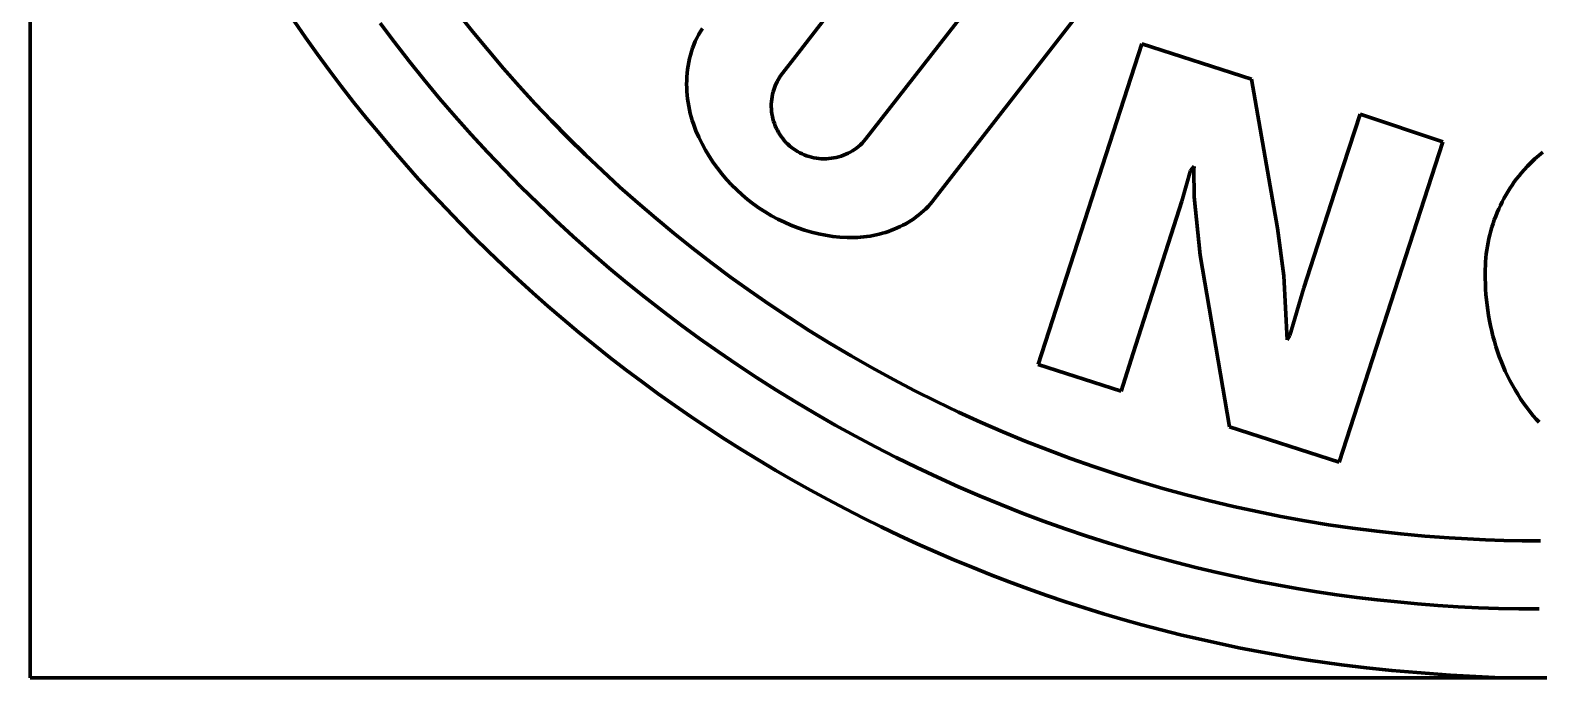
# Model space of a CAD drawing. Header units: millimetres. Extents: x 0 to 13.9, y 0 to 13.9.
# Drawn here: x 0 to 6.94, y 0 to 2.98 of the extents above; entities that cross this region are included whole.
import ezdxf

# ---------------------------------------------------------------- set-up
doc = ezdxf.new("R2010")
doc.units = ezdxf.units.MM
for name, color, linetype, lineweight in [('color#0059a5ff', 7, 'CONTINUOUS', 100), ('color#db0042ff', 7, 'CONTINUOUS', 100), ('color#ffffffff', 7, 'CONTINUOUS', 100)]:
    doc.layers.add(name, color=color, linetype=linetype, lineweight=lineweight)

msp = doc.modelspace()

# ---------------------------------------------------------------- linework, layer by layer
at = {"layer": 'color#0059a5ff'}
for p, q in [((1.2664, 2.9461), (1.1983, 3.0442)), ((1.6094, 3.0119), (1.6757, 2.9235)), ((1.3203, 2.8707), (1.2664, 2.9461)), ((1.6757, 2.9235), (1.7435, 2.8363)), ((1.3752, 2.796), (1.3203, 2.8707)), ((1.4311, 2.722), (1.3752, 2.796)), ((1.7435, 2.8363), (1.8127, 2.7502)), ((1.4879, 2.6488), (1.4311, 2.722)), ((1.8127, 2.7502), (1.8833, 2.6653)), ((1.5458, 2.5764), (1.4879, 2.6488)), ((1.8833, 2.6653), (1.9553, 2.5816)), ((1.6046, 2.5048), (1.5458, 2.5764)), ((1.9553, 2.5816), (2.0287, 2.499)), ((1.6644, 2.4339), (1.6046, 2.5048)), ((2.0287, 2.499), (2.1035, 2.4177)), ((1.7251, 2.3639), (1.6644, 2.4339)), ((1.7867, 2.2946), (1.7251, 2.3639)), ((2.1035, 2.4177), (2.1796, 2.3377)), ((1.8493, 2.2262), (1.7867, 2.2946)), ((2.1796, 2.3377), (2.257, 2.2589)), ((1.9127, 2.1587), (1.8493, 2.2262)), ((2.257, 2.2589), (2.3358, 2.1814)), ((1.9771, 2.092), (1.9127, 2.1587)), ((2.3358, 2.1814), (2.4158, 2.1053)), ((2.0423, 2.0261), (1.9771, 2.092)), ((2.4158, 2.1053), (2.4971, 2.0305)), ((2.1084, 1.9611), (2.0423, 2.0261)), ((2.4971, 2.0305), (2.5796, 1.9571)), ((2.1753, 1.897), (2.1084, 1.9611)), ((2.5796, 1.9571), (2.6633, 1.8851)), ((2.2431, 1.8338), (2.1753, 1.897)), ((2.6633, 1.8851), (2.7444, 1.8174)), ((2.3117, 1.7715), (2.2431, 1.8338)), ((2.7444, 1.8174), (2.8266, 1.751)), ((2.3812, 1.7101), (2.3117, 1.7715)), ((2.8266, 1.751), (2.9099, 1.6859)), ((2.4514, 1.6496), (2.3812, 1.7101)), ((2.9099, 1.6859), (2.9942, 1.6222)), ((2.5225, 1.5901), (2.4514, 1.6496)), ((2.9942, 1.6222), (3.0795, 1.5599)), ((2.5943, 1.5315), (2.5225, 1.5901)), ((2.6669, 1.4739), (2.5943, 1.5315)), ((3.0795, 1.5599), (3.1657, 1.4989)), ((2.7402, 1.4172), (2.6669, 1.4739)), ((3.1657, 1.4989), (3.253, 1.4394)), ((2.8143, 1.3615), (2.7402, 1.4172)), ((3.253, 1.4394), (3.3412, 1.3812)), ((2.8892, 1.3068), (2.8143, 1.3615)), ((3.3412, 1.3812), (3.4303, 1.3244)), ((3.4303, 1.3244), (3.5203, 1.2691)), ((2.9647, 1.2531), (2.8892, 1.3068)), ((3.041, 1.2004), (2.9647, 1.2531)), ((3.5203, 1.2691), (3.6111, 1.2152)), ((3.118, 1.1488), (3.041, 1.2004)), ((3.6111, 1.2152), (3.7028, 1.1627)), ((3.1956, 1.0981), (3.118, 1.1488)), ((3.7028, 1.1627), (3.7954, 1.1117)), ((3.7954, 1.1117), (3.8887, 1.0622)), ((3.273, 1.0491), (3.1956, 1.0981)), ((3.3511, 1.0011), (3.273, 1.0491)), ((3.8887, 1.0622), (3.9828, 1.0142)), ((3.4298, 0.9542), (3.3511, 1.0011)), ((3.9828, 1.0142), (4.0777, 0.9677)), ((3.5091, 0.9083), (3.4298, 0.9542)), ((3.589, 0.8634), (3.5091, 0.9083)), ((4.0777, 0.9677), (4.1732, 0.9227)), ((4.1732, 0.9227), (4.2695, 0.8793)), ((3.6695, 0.8196), (3.589, 0.8634)), ((4.2695, 0.8793), (4.3665, 0.8373)), ((4.3665, 0.8373), (4.4641, 0.797)), ((3.7506, 0.7769), (3.6695, 0.8196)), ((3.8322, 0.7352), (3.7506, 0.7769)), ((4.4641, 0.797), (4.5624, 0.7582)), ((3.9144, 0.6947), (3.8322, 0.7352)), ((3.9971, 0.6552), (3.9144, 0.6947)), ((4.5624, 0.7582), (4.6612, 0.7209)), ((4.6612, 0.7209), (4.7607, 0.6853)), ((4.0803, 0.6168), (3.9971, 0.6552)), ((4.7607, 0.6853), (4.8607, 0.6513)), ((4.8607, 0.6513), (4.9613, 0.6189)), ((4.1641, 0.5795), (4.0803, 0.6168)), ((4.2483, 0.5433), (4.1641, 0.5795)), ((4.9613, 0.6189), (5.0623, 0.5881)), ((5.0623, 0.5881), (5.1639, 0.559)), ((5.1639, 0.559), (5.2659, 0.5315)), ((4.3329, 0.5083), (4.2483, 0.5433)), ((4.418, 0.4743), (4.3329, 0.5083)), ((5.2659, 0.5315), (5.3684, 0.5057)), ((5.3684, 0.5057), (5.4593, 0.4842)), ((4.5036, 0.4415), (4.418, 0.4743)), ((4.5896, 0.4098), (4.5036, 0.4415)), ((5.4593, 0.4842), (5.5505, 0.464)), ((5.5505, 0.464), (5.6419, 0.445)), ((5.6419, 0.445), (5.7337, 0.4274)), ((5.7337, 0.4274), (5.8256, 0.4111)), ((4.676, 0.3793), (4.5896, 0.4098)), ((4.7628, 0.35), (4.676, 0.3793)), ((4.85, 0.3217), (4.7628, 0.35)), ((5.8256, 0.4111), (5.9178, 0.396)), ((5.9178, 0.396), (6.0102, 0.3823)), ((6.0102, 0.3823), (6.1028, 0.3699)), ((6.1028, 0.3699), (6.1955, 0.3588)), ((6.1955, 0.3588), (6.2884, 0.3489)), ((6.2884, 0.3489), (6.3814, 0.3404)), ((4.9376, 0.2947), (4.85, 0.3217)), ((5.0255, 0.2688), (4.9376, 0.2947)), ((6.3814, 0.3404), (6.4745, 0.3332)), ((6.4745, 0.3332), (6.5678, 0.3273)), ((6.5678, 0.3273), (6.6611, 0.3227)), ((6.6611, 0.3227), (6.7544, 0.3194)), ((6.7544, 0.3194), (6.8478, 0.3174)), ((6.8478, 0.3174), (6.9412, 0.3167)), ((5.1137, 0.2441), (5.0255, 0.2688)), ((5.2023, 0.2206), (5.1137, 0.2441)), ((5.2912, 0.1983), (5.2023, 0.2206)), ((5.3803, 0.1772), (5.2912, 0.1983)), ((5.4698, 0.1573), (5.3803, 0.1772)), ((5.5595, 0.1386), (5.4698, 0.1573)), ((5.6495, 0.1212), (5.5595, 0.1386)), ((5.7257, 0.1069), (5.6495, 0.1212)), ((5.802, 0.0936), (5.7257, 0.1069)), ((5.8785, 0.0814), (5.802, 0.0936)), ((5.9552, 0.0702), (5.8785, 0.0814)), ((6.032, 0.0599), (5.9552, 0.0702)), ((6.1473, 0.0461), (6.032, 0.0599)), ((6.2629, 0.0342), (6.1473, 0.0461)), ((6.3787, 0.024), (6.2629, 0.0342)), ((6.5332, 0.0126), (6.3787, 0.024)), ((6.7652, 0), (6.5332, 0.0126)), ((7.1197, 0), (6.7652, 0))]:
    msp.add_line(p, q, dxfattribs=at)
at = {"layer": 'color#db0042ff'}
for p, q in [((3.532, 2.8741), (4.0921, 3.5948)), ((4.4782, 3.2927), (3.8424, 2.4771)), ((2.0365, 2.971), (1.9684, 3.0565)), ((3.0919, 2.9871), (3.0828, 2.9727)), ((4.1581, 2.2015), (4.8074, 3.0374)), ((2.1061, 2.8867), (2.0365, 2.971)), ((3.0593, 2.9279), (3.0528, 2.9124)), ((3.0665, 2.9431), (3.0593, 2.9279)), ((3.0743, 2.9581), (3.0665, 2.9431)), ((3.0828, 2.9727), (3.0743, 2.9581)), ((5.1124, 2.9164), (4.6357, 1.4406)), ((5.6174, 2.7532), (5.1124, 2.9164)), ((2.1771, 2.8035), (2.1061, 2.8867)), ((3.0326, 2.8482), (3.029, 2.8318)), ((3.0367, 2.8646), (3.0326, 2.8482)), ((3.0415, 2.8807), (3.0367, 2.8646)), ((3.0468, 2.8967), (3.0415, 2.8807)), ((3.0528, 2.9124), (3.0468, 2.8967)), ((3.4513, 2.7687), (3.532, 2.8741)), ((2.2495, 2.7216), (2.1771, 2.8035)), ((3.0218, 2.7816), (3.0205, 2.7647)), ((3.0236, 2.7984), (3.0218, 2.7816)), ((3.0261, 2.8152), (3.0236, 2.7984)), ((3.029, 2.8318), (3.0261, 2.8152)), ((2.3234, 2.641), (2.2495, 2.7216)), ((3.0197, 2.7478), (3.0195, 2.7308)), ((3.0195, 2.7308), (3.0198, 2.7138)), ((3.0205, 2.7647), (3.0197, 2.7478)), ((3.0198, 2.7138), (3.0207, 2.6968)), ((3.4178, 2.6954), (3.422, 2.7098)), ((3.422, 2.7098), (3.4272, 2.7236)), ((3.4272, 2.7236), (3.4365, 2.7435)), ((3.4365, 2.7435), (3.4513, 2.7687)), ((5.7371, 2.0683), (5.6174, 2.7532)), ((2.3986, 2.5617), (2.3234, 2.641)), ((3.0207, 2.6968), (3.022, 2.6799)), ((3.022, 2.6799), (3.0239, 2.663)), ((3.0239, 2.663), (3.0262, 2.6462)), ((3.0262, 2.6462), (3.0291, 2.6294)), ((3.4087, 2.6279), (3.4088, 2.6393)), ((3.4088, 2.6393), (3.4094, 2.6506)), ((3.4094, 2.6506), (3.4106, 2.6619)), ((3.4106, 2.6619), (3.4124, 2.6732)), ((3.4124, 2.6732), (3.4148, 2.6844)), ((3.4148, 2.6844), (3.4178, 2.6954)), ((3.0291, 2.6294), (3.0325, 2.6128)), ((3.0325, 2.6128), (3.0363, 2.5964)), ((3.0363, 2.5964), (3.0406, 2.58)), ((3.0406, 2.58), (3.0453, 2.5639)), ((3.4092, 2.6165), (3.4087, 2.6279)), ((3.4102, 2.6052), (3.4092, 2.6165)), ((3.4118, 2.594), (3.4102, 2.6052)), ((3.4139, 2.5828), (3.4118, 2.594)), ((3.4165, 2.5717), (3.4139, 2.5828)), ((3.4197, 2.5608), (3.4165, 2.5717)), ((6.1178, 2.5922), (6.0151, 2.2784)), ((6.4982, 2.4663), (6.1178, 2.5922)), ((2.4751, 2.4836), (2.3986, 2.5617)), ((3.0453, 2.5639), (3.0505, 2.548)), ((3.0505, 2.548), (3.0624, 2.5169)), ((3.0624, 2.5169), (3.0756, 2.4864)), ((3.4233, 2.55), (3.4197, 2.5608)), ((3.4274, 2.5394), (3.4233, 2.55)), ((3.4319, 2.5289), (3.4274, 2.5394)), ((3.437, 2.5187), (3.4319, 2.5289)), ((3.4424, 2.5087), (3.437, 2.5187)), ((3.4484, 2.499), (3.4424, 2.5087)), ((3.4547, 2.4895), (3.4484, 2.499)), ((2.553, 2.4069), (2.4751, 2.4836)), ((3.0756, 2.4864), (3.0902, 2.4566)), ((3.0902, 2.4566), (3.1061, 2.4274)), ((3.4615, 2.4804), (3.4547, 2.4895)), ((3.4687, 2.4716), (3.4615, 2.4804)), ((3.4763, 2.4631), (3.4687, 2.4716)), ((3.4842, 2.455), (3.4763, 2.4631)), ((3.4926, 2.4473), (3.4842, 2.455)), ((3.5013, 2.44), (3.4926, 2.4473)), ((3.5104, 2.4332), (3.5013, 2.44)), ((3.5199, 2.4268), (3.5104, 2.4332)), ((3.7918, 2.4301), (3.7821, 2.4239)), ((3.8011, 2.4368), (3.7918, 2.4301)), ((3.8102, 2.4439), (3.8011, 2.4368)), ((3.8188, 2.4516), (3.8102, 2.4439)), ((3.8271, 2.4596), (3.8188, 2.4516)), ((3.835, 2.4682), (3.8271, 2.4596)), ((3.8424, 2.4771), (3.835, 2.4682)), ((6.0203, 0.9927), (6.4982, 2.4663)), ((2.6322, 2.3315), (2.553, 2.4069)), ((3.1061, 2.4274), (3.1232, 2.3989)), ((3.1232, 2.3989), (3.1416, 2.3711)), ((3.1416, 2.3711), (3.1611, 2.3442)), ((3.5296, 2.4209), (3.5199, 2.4268)), ((3.5397, 2.4155), (3.5296, 2.4209)), ((3.5501, 2.4102), (3.5397, 2.4155)), ((3.5607, 2.4054), (3.5501, 2.4102)), ((3.5715, 2.4013), (3.5607, 2.4054)), ((3.5824, 2.3977), (3.5715, 2.4013)), ((3.5935, 2.3946), (3.5824, 2.3977)), ((3.6048, 2.3921), (3.5935, 2.3946)), ((3.6161, 2.3902), (3.6048, 2.3921)), ((3.6275, 2.3888), (3.6161, 2.3902)), ((3.639, 2.3879), (3.6275, 2.3888)), ((3.6505, 2.3876), (3.639, 2.3879)), ((3.662, 2.3878), (3.6505, 2.3876)), ((3.6735, 2.3886), (3.662, 2.3878)), ((3.685, 2.3898), (3.6735, 2.3886)), ((3.6964, 2.3916), (3.685, 2.3898)), ((3.7077, 2.3939), (3.6964, 2.3916)), ((3.7189, 2.3967), (3.7077, 2.3939)), ((3.7299, 2.4), (3.7189, 2.3967)), ((3.7408, 2.4038), (3.7299, 2.4)), ((3.7514, 2.4081), (3.7408, 2.4038)), ((3.7619, 2.4129), (3.7514, 2.4081)), ((3.7721, 2.4181), (3.7619, 2.4129)), ((3.7821, 2.4239), (3.7721, 2.4181)), ((6.9042, 2.3711), (6.8875, 2.3542)), ((6.9213, 2.3874), (6.9042, 2.3711)), ((6.939, 2.4031), (6.9213, 2.3874)), ((6.9572, 2.4182), (6.939, 2.4031)), ((2.7127, 2.2575), (2.6322, 2.3315)), ((3.1611, 2.3442), (3.1817, 2.318)), ((3.1817, 2.318), (3.2034, 2.2927)), ((3.2034, 2.2927), (3.2261, 2.2683)), ((5.2969, 2.1925), (5.3376, 2.3334)), ((5.3376, 2.3334), (5.3534, 2.3542)), ((5.3534, 2.3542), (5.353, 2.34)), ((5.353, 2.34), (5.3546, 2.2125)), ((6.8371, 2.2953), (6.8264, 2.2809)), ((6.8482, 2.3094), (6.8371, 2.2953)), ((6.8596, 2.3232), (6.8482, 2.3094)), ((6.8715, 2.3367), (6.8596, 2.3232)), ((6.8875, 2.3542), (6.8715, 2.3367)), ((2.7944, 2.1849), (2.7127, 2.2575)), ((3.2261, 2.2683), (3.2498, 2.2449)), ((3.2498, 2.2449), (3.2744, 2.2224)), ((3.2744, 2.2224), (3.2999, 2.2009)), ((6.0151, 2.2784), (5.859, 1.7944)), ((6.7873, 2.2207), (6.7785, 2.205)), ((6.7965, 2.2361), (6.7873, 2.2207)), ((6.8061, 2.2513), (6.7965, 2.2361)), ((6.816, 2.2662), (6.8061, 2.2513)), ((6.8264, 2.2809), (6.816, 2.2662)), ((2.8774, 2.1137), (2.7944, 2.1849)), ((3.2999, 2.2009), (3.3262, 2.1805)), ((3.3262, 2.1805), (3.3534, 2.1611)), ((3.3534, 2.1611), (3.3813, 2.1429)), ((4.1091, 2.148), (4.1196, 2.1579)), ((4.1196, 2.1579), (4.1298, 2.1682)), ((4.1298, 2.1682), (4.1396, 2.1789)), ((4.1396, 2.1789), (4.149, 2.19)), ((4.149, 2.19), (4.1581, 2.2015)), ((5.073, 1.4942), (5.2969, 2.1925)), ((5.3546, 2.2125), (5.3808, 1.9446)), ((6.7546, 2.1568), (6.7475, 2.1403)), ((6.7622, 2.1731), (6.7546, 2.1568)), ((6.7702, 2.1891), (6.7622, 2.1731)), ((6.7785, 2.205), (6.7702, 2.1891)), ((2.9616, 2.044), (2.8774, 2.1137)), ((3.3813, 2.1429), (3.4099, 2.1258)), ((3.4099, 2.1258), (3.4391, 2.1099)), ((3.4391, 2.1099), (3.469, 2.0953)), ((3.469, 2.0953), (3.4994, 2.0819)), ((3.4994, 2.0819), (3.5303, 2.0698)), ((4.0013, 2.0757), (4.0142, 2.0822)), ((4.0142, 2.0822), (4.027, 2.0891)), ((4.027, 2.0891), (4.0395, 2.0963)), ((4.0395, 2.0963), (4.0518, 2.104)), ((4.0518, 2.104), (4.0638, 2.112)), ((4.0638, 2.112), (4.0756, 2.1204)), ((4.0756, 2.1204), (4.087, 2.1292)), ((4.087, 2.1292), (4.0982, 2.1384)), ((4.0982, 2.1384), (4.1091, 2.148)), ((6.7286, 2.0899), (6.7231, 2.0728)), ((6.7345, 2.1069), (6.7286, 2.0899)), ((6.7408, 2.1237), (6.7345, 2.1069)), ((6.7475, 2.1403), (6.7408, 2.1237)), ((3.047, 1.9757), (2.9616, 2.044)), ((3.5303, 2.0698), (3.5617, 2.0591)), ((3.5617, 2.0591), (3.5936, 2.0498)), ((3.5936, 2.0498), (3.6258, 2.0419)), ((3.6258, 2.0419), (3.6584, 2.0355)), ((3.6584, 2.0355), (3.6912, 2.0305)), ((3.6912, 2.0305), (3.7243, 2.0271)), ((3.7243, 2.0271), (3.7576, 2.0253)), ((3.7576, 2.0253), (3.7911, 2.0251)), ((3.7911, 2.0251), (3.8055, 2.0257)), ((3.8055, 2.0257), (3.8199, 2.0268)), ((3.8199, 2.0268), (3.8343, 2.0282)), ((3.8343, 2.0282), (3.8487, 2.03)), ((3.8487, 2.03), (3.8631, 2.0322)), ((3.8631, 2.0322), (3.8774, 2.0348)), ((3.8774, 2.0348), (3.8916, 2.0378)), ((3.8916, 2.0378), (3.9057, 2.0412)), ((3.9057, 2.0412), (3.9198, 2.0449)), ((3.9198, 2.0449), (3.9337, 2.0491)), ((3.9337, 2.0491), (3.9475, 2.0536)), ((3.9475, 2.0536), (3.9612, 2.0586)), ((3.9612, 2.0586), (3.9747, 2.0639)), ((3.9747, 2.0639), (3.9881, 2.0696)), ((3.9881, 2.0696), (4.0013, 2.0757)), ((5.7665, 1.849), (5.7371, 2.0683)), ((6.7094, 2.0208), (6.7057, 2.0032)), ((6.7135, 2.0383), (6.7094, 2.0208)), ((6.7181, 2.0556), (6.7135, 2.0383)), ((6.7231, 2.0728), (6.7181, 2.0556)), ((3.1335, 1.909), (3.047, 1.9757)), ((5.3808, 1.9446), (5.5166, 1.1548)), ((6.6974, 1.9501), (6.6956, 1.9322)), ((6.6997, 1.9679), (6.6974, 1.9501)), ((6.7025, 1.9856), (6.6997, 1.9679)), ((6.7057, 2.0032), (6.7025, 1.9856)), ((3.2213, 1.8437), (3.1335, 1.909)), ((6.6933, 1.8964), (6.6928, 1.8784)), ((6.6928, 1.8784), (6.6929, 1.8605)), ((6.6942, 1.9143), (6.6933, 1.8964)), ((6.6956, 1.9322), (6.6942, 1.9143)), ((3.3101, 1.78), (3.2213, 1.8437)), ((5.7811, 1.5544), (5.7665, 1.849)), ((6.6929, 1.8605), (6.6929, 1.8362)), ((6.6929, 1.8362), (6.6934, 1.812)), ((6.6934, 1.812), (6.6945, 1.7877)), ((3.4001, 1.7179), (3.3101, 1.78)), ((5.859, 1.7944), (5.7946, 1.5749)), ((6.6945, 1.7877), (6.6961, 1.7635)), ((6.6961, 1.7635), (6.6982, 1.7392)), ((6.6982, 1.7392), (6.7009, 1.715)), ((3.4911, 1.6573), (3.4001, 1.7179)), ((6.7009, 1.715), (6.7041, 1.6909)), ((6.7041, 1.6909), (6.7078, 1.6668)), ((6.7078, 1.6668), (6.7121, 1.6428)), ((3.585, 1.5969), (3.4911, 1.6573)), ((3.6799, 1.5382), (3.585, 1.5969)), ((6.7121, 1.6428), (6.7169, 1.6189)), ((6.7169, 1.6189), (6.7223, 1.5952)), ((3.7758, 1.4813), (3.6799, 1.5382)), ((5.7946, 1.5749), (5.7811, 1.5544)), ((6.7223, 1.5952), (6.7282, 1.5715)), ((6.7282, 1.5715), (6.7346, 1.548)), ((6.7346, 1.548), (6.7416, 1.5247)), ((3.8728, 1.426), (3.7758, 1.4813)), ((5.0178, 1.3194), (5.073, 1.4942)), ((6.7416, 1.5247), (6.7492, 1.5016)), ((6.7492, 1.5016), (6.7573, 1.4786)), ((6.7573, 1.4786), (6.7659, 1.4559)), ((3.9708, 1.3726), (3.8728, 1.426)), ((4.6357, 1.4406), (5.0178, 1.3194)), ((6.7659, 1.4559), (6.7751, 1.4334)), ((6.7751, 1.4334), (6.7849, 1.4112)), ((6.7849, 1.4112), (6.7952, 1.3892)), ((6.7952, 1.3892), (6.8061, 1.3675)), ((4.0697, 1.3209), (3.9708, 1.3726)), ((4.1694, 1.2709), (4.0697, 1.3209)), ((6.8061, 1.3675), (6.8175, 1.3461)), ((6.8175, 1.3461), (6.8296, 1.325)), ((6.8296, 1.325), (6.8421, 1.3042)), ((4.2701, 1.2228), (4.1694, 1.2709)), ((6.8421, 1.3042), (6.8553, 1.2838)), ((6.8553, 1.2838), (6.869, 1.2637)), ((6.869, 1.2637), (6.8833, 1.244)), ((4.3716, 1.1764), (4.2701, 1.2228)), ((6.8833, 1.244), (6.8982, 1.2247)), ((6.8982, 1.2247), (6.9136, 1.2058)), ((6.9136, 1.2058), (6.9269, 1.1904)), ((6.9269, 1.1904), (6.9406, 1.1754)), ((4.4739, 1.1319), (4.3716, 1.1764)), ((4.577, 1.0892), (4.4739, 1.1319)), ((5.5166, 1.1548), (6.0203, 0.9927)), ((4.6808, 1.0483), (4.577, 1.0892)), ((4.7854, 1.0092), (4.6808, 1.0483)), ((4.8906, 0.972), (4.7854, 1.0092)), ((4.9964, 0.9367), (4.8906, 0.972)), ((5.1029, 0.9032), (4.9964, 0.9367)), ((5.2099, 0.8716), (5.1029, 0.9032)), ((5.3175, 0.8419), (5.2099, 0.8716)), ((5.4256, 0.8142), (5.3175, 0.8419)), ((5.5341, 0.7883), (5.4256, 0.8142)), ((5.6431, 0.7644), (5.5341, 0.7883)), ((5.7525, 0.7424), (5.6431, 0.7644)), ((5.8623, 0.7224), (5.7525, 0.7424)), ((5.9724, 0.7044), (5.8623, 0.7224)), ((6.0828, 0.6883), (5.9724, 0.7044)), ((6.1935, 0.6742), (6.0828, 0.6883)), ((6.3045, 0.6621), (6.1935, 0.6742)), ((6.4156, 0.652), (6.3045, 0.6621)), ((6.5269, 0.644), (6.4156, 0.652)), ((6.6107, 0.639), (6.5269, 0.644)), ((6.6945, 0.6351), (6.6107, 0.639)), ((6.7784, 0.6323), (6.6945, 0.6351)), ((6.8623, 0.6307), (6.7784, 0.6323)), ((6.9462, 0.6301), (6.8623, 0.6307))]:
    msp.add_line(p, q, dxfattribs=at)
at = {"layer": 'color#ffffffff'}
for p, q in [((0, 0), (0, 6.7679)), ((4.0921, 3.5948), (3.532, 2.8741)), ((3.8424, 2.4771), (4.4782, 3.2927)), ((1.9684, 3.0565), (2.0365, 2.971)), ((1.1983, 3.0442), (1.2664, 2.9461)), ((1.6757, 2.9235), (1.6094, 3.0119)), ((3.0828, 2.9727), (3.0919, 2.9871)), ((4.8074, 3.0374), (4.1581, 2.2015)), ((1.2664, 2.9461), (1.3203, 2.8707)), ((1.7435, 2.8363), (1.6757, 2.9235)), ((2.0365, 2.971), (2.1061, 2.8867)), ((3.0528, 2.9124), (3.0593, 2.9279)), ((3.0593, 2.9279), (3.0665, 2.9431)), ((3.0665, 2.9431), (3.0743, 2.9581)), ((3.0743, 2.9581), (3.0828, 2.9727)), ((4.6357, 1.4406), (5.1124, 2.9164)), ((5.1124, 2.9164), (5.6174, 2.7532)), ((1.3203, 2.8707), (1.3752, 2.796)), ((2.1061, 2.8867), (2.1771, 2.8035)), ((3.029, 2.8318), (3.0326, 2.8482)), ((3.0326, 2.8482), (3.0367, 2.8646)), ((3.0367, 2.8646), (3.0415, 2.8807)), ((3.0415, 2.8807), (3.0468, 2.8967)), ((3.0468, 2.8967), (3.0528, 2.9124)), ((3.532, 2.8741), (3.4513, 2.7687)), ((1.3752, 2.796), (1.4311, 2.722)), ((1.8127, 2.7502), (1.7435, 2.8363)), ((2.1771, 2.8035), (2.2495, 2.7216)), ((3.0205, 2.7647), (3.0218, 2.7816)), ((3.0218, 2.7816), (3.0236, 2.7984)), ((3.0236, 2.7984), (3.0261, 2.8152)), ((3.0261, 2.8152), (3.029, 2.8318)), ((1.4311, 2.722), (1.4879, 2.6488)), ((1.8833, 2.6653), (1.8127, 2.7502)), ((2.2495, 2.7216), (2.3234, 2.641)), ((3.0195, 2.7308), (3.0197, 2.7478)), ((3.0198, 2.7138), (3.0195, 2.7308)), ((3.0197, 2.7478), (3.0205, 2.7647)), ((3.0207, 2.6968), (3.0198, 2.7138)), ((3.422, 2.7098), (3.4178, 2.6954)), ((3.4272, 2.7236), (3.422, 2.7098)), ((3.4365, 2.7435), (3.4272, 2.7236)), ((3.4513, 2.7687), (3.4365, 2.7435)), ((5.6174, 2.7532), (5.7371, 2.0683)), ((1.4879, 2.6488), (1.5458, 2.5764)), ((1.9553, 2.5816), (1.8833, 2.6653)), ((2.3234, 2.641), (2.3986, 2.5617)), ((3.022, 2.6799), (3.0207, 2.6968)), ((3.0239, 2.663), (3.022, 2.6799)), ((3.0262, 2.6462), (3.0239, 2.663)), ((3.0291, 2.6294), (3.0262, 2.6462)), ((3.4088, 2.6393), (3.4087, 2.6279)), ((3.4094, 2.6506), (3.4088, 2.6393)), ((3.4106, 2.6619), (3.4094, 2.6506)), ((3.4124, 2.6732), (3.4106, 2.6619)), ((3.4148, 2.6844), (3.4124, 2.6732)), ((3.4178, 2.6954), (3.4148, 2.6844)), ((1.5458, 2.5764), (1.6046, 2.5048)), ((2.0287, 2.499), (1.9553, 2.5816)), ((3.0325, 2.6128), (3.0291, 2.6294)), ((3.0363, 2.5964), (3.0325, 2.6128)), ((3.0406, 2.58), (3.0363, 2.5964)), ((3.0453, 2.5639), (3.0406, 2.58)), ((3.4087, 2.6279), (3.4092, 2.6165)), ((3.4092, 2.6165), (3.4102, 2.6052)), ((3.4102, 2.6052), (3.4118, 2.594)), ((3.4118, 2.594), (3.4139, 2.5828)), ((3.4139, 2.5828), (3.4165, 2.5717)), ((3.4165, 2.5717), (3.4197, 2.5608)), ((6.0151, 2.2784), (6.1178, 2.5922)), ((6.1178, 2.5922), (6.4982, 2.4663)), ((1.6046, 2.5048), (1.6644, 2.4339)), ((2.1035, 2.4177), (2.0287, 2.499)), ((2.3986, 2.5617), (2.4751, 2.4836)), ((3.0505, 2.548), (3.0453, 2.5639)), ((3.0624, 2.5169), (3.0505, 2.548)), ((3.0756, 2.4864), (3.0624, 2.5169)), ((3.4197, 2.5608), (3.4233, 2.55)), ((3.4233, 2.55), (3.4274, 2.5394)), ((3.4274, 2.5394), (3.4319, 2.5289)), ((3.4319, 2.5289), (3.437, 2.5187)), ((3.437, 2.5187), (3.4424, 2.5087)), ((3.4424, 2.5087), (3.4484, 2.499)), ((3.4484, 2.499), (3.4547, 2.4895)), ((1.6644, 2.4339), (1.7251, 2.3639)), ((2.4751, 2.4836), (2.553, 2.4069)), ((3.0902, 2.4566), (3.0756, 2.4864)), ((3.1061, 2.4274), (3.0902, 2.4566)), ((3.4547, 2.4895), (3.4615, 2.4804)), ((3.4615, 2.4804), (3.4687, 2.4716)), ((3.4687, 2.4716), (3.4763, 2.4631)), ((3.4763, 2.4631), (3.4842, 2.455)), ((3.4842, 2.455), (3.4926, 2.4473)), ((3.4926, 2.4473), (3.5013, 2.44)), ((3.5013, 2.44), (3.5104, 2.4332)), ((3.5104, 2.4332), (3.5199, 2.4268)), ((3.7821, 2.4239), (3.7918, 2.4301)), ((3.7918, 2.4301), (3.8011, 2.4368)), ((3.8011, 2.4368), (3.8102, 2.4439)), ((3.8102, 2.4439), (3.8188, 2.4516)), ((3.8188, 2.4516), (3.8271, 2.4596)), ((3.8271, 2.4596), (3.835, 2.4682)), ((3.835, 2.4682), (3.8424, 2.4771)), ((6.4982, 2.4663), (6.0203, 0.9927)), ((1.7251, 2.3639), (1.7867, 2.2946)), ((2.1796, 2.3377), (2.1035, 2.4177)), ((2.553, 2.4069), (2.6322, 2.3315)), ((3.1232, 2.3989), (3.1061, 2.4274)), ((3.1416, 2.3711), (3.1232, 2.3989)), ((3.1611, 2.3442), (3.1416, 2.3711)), ((3.5199, 2.4268), (3.5296, 2.4209)), ((3.5296, 2.4209), (3.5397, 2.4155)), ((3.5397, 2.4155), (3.5501, 2.4102)), ((3.5501, 2.4102), (3.5607, 2.4054)), ((3.5607, 2.4054), (3.5715, 2.4013)), ((3.5715, 2.4013), (3.5824, 2.3977)), ((3.5824, 2.3977), (3.5935, 2.3946)), ((3.5935, 2.3946), (3.6048, 2.3921)), ((3.6048, 2.3921), (3.6161, 2.3902)), ((3.6161, 2.3902), (3.6275, 2.3888)), ((3.6275, 2.3888), (3.639, 2.3879)), ((3.639, 2.3879), (3.6505, 2.3876)), ((3.6505, 2.3876), (3.662, 2.3878)), ((3.662, 2.3878), (3.6735, 2.3886)), ((3.6735, 2.3886), (3.685, 2.3898)), ((3.685, 2.3898), (3.6964, 2.3916)), ((3.6964, 2.3916), (3.7077, 2.3939)), ((3.7077, 2.3939), (3.7189, 2.3967)), ((3.7189, 2.3967), (3.7299, 2.4)), ((3.7299, 2.4), (3.7408, 2.4038)), ((3.7408, 2.4038), (3.7514, 2.4081)), ((3.7514, 2.4081), (3.7619, 2.4129)), ((3.7619, 2.4129), (3.7721, 2.4181)), ((3.7721, 2.4181), (3.7821, 2.4239)), ((6.8875, 2.3542), (6.9042, 2.3711)), ((6.9042, 2.3711), (6.9213, 2.3874)), ((6.9213, 2.3874), (6.939, 2.4031)), ((6.939, 2.4031), (6.9572, 2.4182)), ((1.7867, 2.2946), (1.8493, 2.2262)), ((2.257, 2.2589), (2.1796, 2.3377)), ((2.6322, 2.3315), (2.7127, 2.2575)), ((3.1817, 2.318), (3.1611, 2.3442)), ((3.2034, 2.2927), (3.1817, 2.318)), ((3.2261, 2.2683), (3.2034, 2.2927)), ((5.3376, 2.3334), (5.2969, 2.1925)), ((5.3534, 2.3542), (5.3376, 2.3334)), ((5.353, 2.34), (5.3534, 2.3542)), ((5.3546, 2.2125), (5.353, 2.34)), ((6.8264, 2.2809), (6.8371, 2.2953)), ((6.8371, 2.2953), (6.8482, 2.3094)), ((6.8482, 2.3094), (6.8596, 2.3232)), ((6.8596, 2.3232), (6.8715, 2.3367)), ((6.8715, 2.3367), (6.8875, 2.3542)), ((1.8493, 2.2262), (1.9127, 2.1587)), ((2.3358, 2.1814), (2.257, 2.2589)), ((2.7127, 2.2575), (2.7944, 2.1849)), ((3.2498, 2.2449), (3.2261, 2.2683)), ((3.2744, 2.2224), (3.2498, 2.2449)), ((3.2999, 2.2009), (3.2744, 2.2224)), ((5.859, 1.7944), (6.0151, 2.2784)), ((6.7785, 2.205), (6.7873, 2.2207)), ((6.7873, 2.2207), (6.7965, 2.2361)), ((6.7965, 2.2361), (6.8061, 2.2513)), ((6.8061, 2.2513), (6.816, 2.2662)), ((6.816, 2.2662), (6.8264, 2.2809)), ((1.9127, 2.1587), (1.9771, 2.092)), ((2.4158, 2.1053), (2.3358, 2.1814)), ((2.7944, 2.1849), (2.8774, 2.1137)), ((3.3262, 2.1805), (3.2999, 2.2009)), ((3.3534, 2.1611), (3.3262, 2.1805)), ((3.3813, 2.1429), (3.3534, 2.1611)), ((4.1196, 2.1579), (4.1091, 2.148)), ((4.1298, 2.1682), (4.1196, 2.1579)), ((4.1396, 2.1789), (4.1298, 2.1682)), ((4.149, 2.19), (4.1396, 2.1789)), ((4.1581, 2.2015), (4.149, 2.19)), ((5.2969, 2.1925), (5.073, 1.4942)), ((5.3808, 1.9446), (5.3546, 2.2125)), ((6.7475, 2.1403), (6.7546, 2.1568)), ((6.7546, 2.1568), (6.7622, 2.1731)), ((6.7622, 2.1731), (6.7702, 2.1891)), ((6.7702, 2.1891), (6.7785, 2.205)), ((1.9771, 2.092), (2.0423, 2.0261)), ((2.4971, 2.0305), (2.4158, 2.1053)), ((2.8774, 2.1137), (2.9616, 2.044)), ((3.4099, 2.1258), (3.3813, 2.1429)), ((3.4391, 2.1099), (3.4099, 2.1258)), ((3.469, 2.0953), (3.4391, 2.1099)), ((3.4994, 2.0819), (3.469, 2.0953)), ((3.5303, 2.0698), (3.4994, 2.0819)), ((4.0142, 2.0822), (4.0013, 2.0757)), ((4.027, 2.0891), (4.0142, 2.0822)), ((4.0395, 2.0963), (4.027, 2.0891)), ((4.0518, 2.104), (4.0395, 2.0963)), ((4.0638, 2.112), (4.0518, 2.104)), ((4.0756, 2.1204), (4.0638, 2.112)), ((4.087, 2.1292), (4.0756, 2.1204)), ((4.0982, 2.1384), (4.087, 2.1292)), ((4.1091, 2.148), (4.0982, 2.1384)), ((6.7231, 2.0728), (6.7286, 2.0899)), ((6.7286, 2.0899), (6.7345, 2.1069)), ((6.7345, 2.1069), (6.7408, 2.1237)), ((6.7408, 2.1237), (6.7475, 2.1403)), ((2.0423, 2.0261), (2.1084, 1.9611)), ((2.5796, 1.9571), (2.4971, 2.0305)), ((2.9616, 2.044), (3.047, 1.9757)), ((3.5617, 2.0591), (3.5303, 2.0698)), ((3.5936, 2.0498), (3.5617, 2.0591)), ((3.6258, 2.0419), (3.5936, 2.0498)), ((3.6584, 2.0355), (3.6258, 2.0419)), ((3.6912, 2.0305), (3.6584, 2.0355)), ((3.7243, 2.0271), (3.6912, 2.0305)), ((3.7576, 2.0253), (3.7243, 2.0271)), ((3.7911, 2.0251), (3.7576, 2.0253)), ((3.8055, 2.0257), (3.7911, 2.0251)), ((3.8199, 2.0268), (3.8055, 2.0257)), ((3.8343, 2.0282), (3.8199, 2.0268)), ((3.8487, 2.03), (3.8343, 2.0282)), ((3.8631, 2.0322), (3.8487, 2.03)), ((3.8774, 2.0348), (3.8631, 2.0322)), ((3.8916, 2.0378), (3.8774, 2.0348)), ((3.9057, 2.0412), (3.8916, 2.0378)), ((3.9198, 2.0449), (3.9057, 2.0412)), ((3.9337, 2.0491), (3.9198, 2.0449)), ((3.9475, 2.0536), (3.9337, 2.0491)), ((3.9612, 2.0586), (3.9475, 2.0536)), ((3.9747, 2.0639), (3.9612, 2.0586)), ((3.9881, 2.0696), (3.9747, 2.0639)), ((4.0013, 2.0757), (3.9881, 2.0696)), ((5.7371, 2.0683), (5.7665, 1.849)), ((6.7057, 2.0032), (6.7094, 2.0208)), ((6.7094, 2.0208), (6.7135, 2.0383)), ((6.7135, 2.0383), (6.7181, 2.0556)), ((6.7181, 2.0556), (6.7231, 2.0728)), ((2.1084, 1.9611), (2.1753, 1.897)), ((2.6633, 1.8851), (2.5796, 1.9571)), ((3.047, 1.9757), (3.1335, 1.909)), ((5.5166, 1.1548), (5.3808, 1.9446)), ((6.6956, 1.9322), (6.6974, 1.9501)), ((6.6974, 1.9501), (6.6997, 1.9679)), ((6.6997, 1.9679), (6.7025, 1.9856)), ((6.7025, 1.9856), (6.7057, 2.0032)), ((2.1753, 1.897), (2.2431, 1.8338)), ((2.7444, 1.8174), (2.6633, 1.8851)), ((3.1335, 1.909), (3.2213, 1.8437)), ((6.6928, 1.8784), (6.6933, 1.8964)), ((6.6929, 1.8605), (6.6928, 1.8784)), ((6.6933, 1.8964), (6.6942, 1.9143)), ((6.6942, 1.9143), (6.6956, 1.9322)), ((2.2431, 1.8338), (2.3117, 1.7715)), ((2.8266, 1.751), (2.7444, 1.8174)), ((3.2213, 1.8437), (3.3101, 1.78)), ((5.7665, 1.849), (5.7811, 1.5544)), ((6.6929, 1.8362), (6.6929, 1.8605)), ((6.6934, 1.812), (6.6929, 1.8362)), ((6.6945, 1.7877), (6.6934, 1.812)), ((2.3117, 1.7715), (2.3812, 1.7101)), ((2.9099, 1.6859), (2.8266, 1.751)), ((3.3101, 1.78), (3.4001, 1.7179)), ((5.7946, 1.5749), (5.859, 1.7944)), ((6.6961, 1.7635), (6.6945, 1.7877)), ((6.6982, 1.7392), (6.6961, 1.7635)), ((6.7009, 1.715), (6.6982, 1.7392)), ((2.3812, 1.7101), (2.4514, 1.6496)), ((2.9942, 1.6222), (2.9099, 1.6859)), ((3.4001, 1.7179), (3.4911, 1.6573)), ((6.7041, 1.6909), (6.7009, 1.715)), ((6.7078, 1.6668), (6.7041, 1.6909)), ((6.7121, 1.6428), (6.7078, 1.6668)), ((2.4514, 1.6496), (2.5225, 1.5901)), ((3.0795, 1.5599), (2.9942, 1.6222)), ((3.4911, 1.6573), (3.585, 1.5969)), ((3.585, 1.5969), (3.6799, 1.5382)), ((6.7169, 1.6189), (6.7121, 1.6428)), ((6.7223, 1.5952), (6.7169, 1.6189)), ((2.5225, 1.5901), (2.5943, 1.5315)), ((2.5943, 1.5315), (2.6669, 1.4739)), ((3.1657, 1.4989), (3.0795, 1.5599)), ((3.6799, 1.5382), (3.7758, 1.4813)), ((5.7811, 1.5544), (5.7946, 1.5749)), ((6.7282, 1.5715), (6.7223, 1.5952)), ((6.7346, 1.548), (6.7282, 1.5715)), ((6.7416, 1.5247), (6.7346, 1.548)), ((2.6669, 1.4739), (2.7402, 1.4172)), ((3.253, 1.4394), (3.1657, 1.4989)), ((3.7758, 1.4813), (3.8728, 1.426)), ((5.073, 1.4942), (5.0178, 1.3194)), ((6.7492, 1.5016), (6.7416, 1.5247)), ((6.7573, 1.4786), (6.7492, 1.5016)), ((6.7659, 1.4559), (6.7573, 1.4786)), ((2.7402, 1.4172), (2.8143, 1.3615)), ((3.3412, 1.3812), (3.253, 1.4394)), ((3.8728, 1.426), (3.9708, 1.3726)), ((5.0178, 1.3194), (4.6357, 1.4406)), ((6.7751, 1.4334), (6.7659, 1.4559)), ((6.7849, 1.4112), (6.7751, 1.4334)), ((6.7952, 1.3892), (6.7849, 1.4112)), ((6.8061, 1.3675), (6.7952, 1.3892)), ((2.8143, 1.3615), (2.8892, 1.3068)), ((3.4303, 1.3244), (3.3412, 1.3812)), ((3.5203, 1.2691), (3.4303, 1.3244)), ((3.9708, 1.3726), (4.0697, 1.3209)), ((4.0697, 1.3209), (4.1694, 1.2709)), ((6.8175, 1.3461), (6.8061, 1.3675)), ((6.8296, 1.325), (6.8175, 1.3461)), ((6.8421, 1.3042), (6.8296, 1.325)), ((2.8892, 1.3068), (2.9647, 1.2531)), ((2.9647, 1.2531), (3.041, 1.2004)), ((3.6111, 1.2152), (3.5203, 1.2691)), ((4.1694, 1.2709), (4.2701, 1.2228)), ((6.8553, 1.2838), (6.8421, 1.3042)), ((6.869, 1.2637), (6.8553, 1.2838)), ((6.8833, 1.244), (6.869, 1.2637)), ((3.041, 1.2004), (3.118, 1.1488)), ((3.7028, 1.1627), (3.6111, 1.2152)), ((4.2701, 1.2228), (4.3716, 1.1764)), ((6.8982, 1.2247), (6.8833, 1.244)), ((6.9136, 1.2058), (6.8982, 1.2247)), ((6.9269, 1.1904), (6.9136, 1.2058)), ((6.9406, 1.1754), (6.9269, 1.1904)), ((3.118, 1.1488), (3.1956, 1.0981)), ((3.7954, 1.1117), (3.7028, 1.1627)), ((3.8887, 1.0622), (3.7954, 1.1117)), ((4.3716, 1.1764), (4.4739, 1.1319)), ((4.4739, 1.1319), (4.577, 1.0892)), ((6.0203, 0.9927), (5.5166, 1.1548)), ((3.1956, 1.0981), (3.273, 1.0491)), ((3.273, 1.0491), (3.3511, 1.0011)), ((3.9828, 1.0142), (3.8887, 1.0622)), ((4.577, 1.0892), (4.6808, 1.0483)), ((4.6808, 1.0483), (4.7854, 1.0092)), ((3.3511, 1.0011), (3.4298, 0.9542)), ((4.0777, 0.9677), (3.9828, 1.0142)), ((4.7854, 1.0092), (4.8906, 0.972)), ((4.8906, 0.972), (4.9964, 0.9367)), ((3.4298, 0.9542), (3.5091, 0.9083)), ((3.5091, 0.9083), (3.589, 0.8634)), ((4.1732, 0.9227), (4.0777, 0.9677)), ((4.2695, 0.8793), (4.1732, 0.9227)), ((4.9964, 0.9367), (5.1029, 0.9032)), ((5.1029, 0.9032), (5.2099, 0.8716)), ((3.589, 0.8634), (3.6695, 0.8196)), ((4.3665, 0.8373), (4.2695, 0.8793)), ((4.4641, 0.797), (4.3665, 0.8373)), ((5.2099, 0.8716), (5.3175, 0.8419)), ((5.3175, 0.8419), (5.4256, 0.8142)), ((3.6695, 0.8196), (3.7506, 0.7769)), ((3.7506, 0.7769), (3.8322, 0.7352)), ((4.5624, 0.7582), (4.4641, 0.797)), ((5.4256, 0.8142), (5.5341, 0.7883)), ((5.5341, 0.7883), (5.6431, 0.7644)), ((5.6431, 0.7644), (5.7525, 0.7424)), ((3.8322, 0.7352), (3.9144, 0.6947)), ((3.9144, 0.6947), (3.9971, 0.6552)), ((4.6612, 0.7209), (4.5624, 0.7582)), ((4.7607, 0.6853), (4.6612, 0.7209)), ((5.7525, 0.7424), (5.8623, 0.7224)), ((5.8623, 0.7224), (5.9724, 0.7044)), ((5.9724, 0.7044), (6.0828, 0.6883)), ((3.9971, 0.6552), (4.0803, 0.6168)), ((4.8607, 0.6513), (4.7607, 0.6853)), ((4.9613, 0.6189), (4.8607, 0.6513)), ((6.0828, 0.6883), (6.1935, 0.6742)), ((6.1935, 0.6742), (6.3045, 0.6621)), ((6.3045, 0.6621), (6.4156, 0.652)), ((6.4156, 0.652), (6.5269, 0.644)), ((6.5269, 0.644), (6.6107, 0.639)), ((6.6107, 0.639), (6.6945, 0.6351)), ((6.6945, 0.6351), (6.7784, 0.6323)), ((6.7784, 0.6323), (6.8623, 0.6307)), ((6.8623, 0.6307), (6.9462, 0.6301)), ((4.0803, 0.6168), (4.1641, 0.5795)), ((4.1641, 0.5795), (4.2483, 0.5433)), ((5.0623, 0.5881), (4.9613, 0.6189)), ((5.1639, 0.559), (5.0623, 0.5881)), ((5.2659, 0.5315), (5.1639, 0.559)), ((4.2483, 0.5433), (4.3329, 0.5083)), ((4.3329, 0.5083), (4.418, 0.4743)), ((5.3684, 0.5057), (5.2659, 0.5315)), ((5.4593, 0.4842), (5.3684, 0.5057)), ((4.418, 0.4743), (4.5036, 0.4415)), ((4.5036, 0.4415), (4.5896, 0.4098)), ((5.5505, 0.464), (5.4593, 0.4842)), ((5.6419, 0.445), (5.5505, 0.464)), ((5.7337, 0.4274), (5.6419, 0.445)), ((5.8256, 0.4111), (5.7337, 0.4274)), ((4.5896, 0.4098), (4.676, 0.3793)), ((4.676, 0.3793), (4.7628, 0.35)), ((4.7628, 0.35), (4.85, 0.3217)), ((5.9178, 0.396), (5.8256, 0.4111)), ((6.0102, 0.3823), (5.9178, 0.396)), ((6.1028, 0.3699), (6.0102, 0.3823)), ((6.1955, 0.3588), (6.1028, 0.3699)), ((6.2884, 0.3489), (6.1955, 0.3588)), ((6.3814, 0.3404), (6.2884, 0.3489)), ((4.85, 0.3217), (4.9376, 0.2947)), ((4.9376, 0.2947), (5.0255, 0.2688)), ((6.4745, 0.3332), (6.3814, 0.3404)), ((6.5678, 0.3273), (6.4745, 0.3332)), ((6.6611, 0.3227), (6.5678, 0.3273)), ((6.7544, 0.3194), (6.6611, 0.3227)), ((6.8478, 0.3174), (6.7544, 0.3194)), ((6.9412, 0.3167), (6.8478, 0.3174)), ((5.0255, 0.2688), (5.1137, 0.2441)), ((5.1137, 0.2441), (5.2023, 0.2206)), ((5.2023, 0.2206), (5.2912, 0.1983)), ((5.2912, 0.1983), (5.3803, 0.1772)), ((5.3803, 0.1772), (5.4698, 0.1573)), ((5.4698, 0.1573), (5.5595, 0.1386)), ((5.5595, 0.1386), (5.6495, 0.1212)), ((5.6495, 0.1212), (5.7257, 0.1069)), ((5.7257, 0.1069), (5.802, 0.0936)), ((5.802, 0.0936), (5.8785, 0.0814)), ((5.8785, 0.0814), (5.9552, 0.0702)), ((5.9552, 0.0702), (6.032, 0.0599)), ((6.7652, 0), (0, 0)), ((6.032, 0.0599), (6.1473, 0.0461)), ((6.1473, 0.0461), (6.2629, 0.0342)), ((6.2629, 0.0342), (6.3787, 0.024)), ((6.3787, 0.024), (6.5332, 0.0126)), ((6.5332, 0.0126), (6.7652, 0))]:
    msp.add_line(p, q, dxfattribs=at)

doc.saveas('drawing.dxf')
